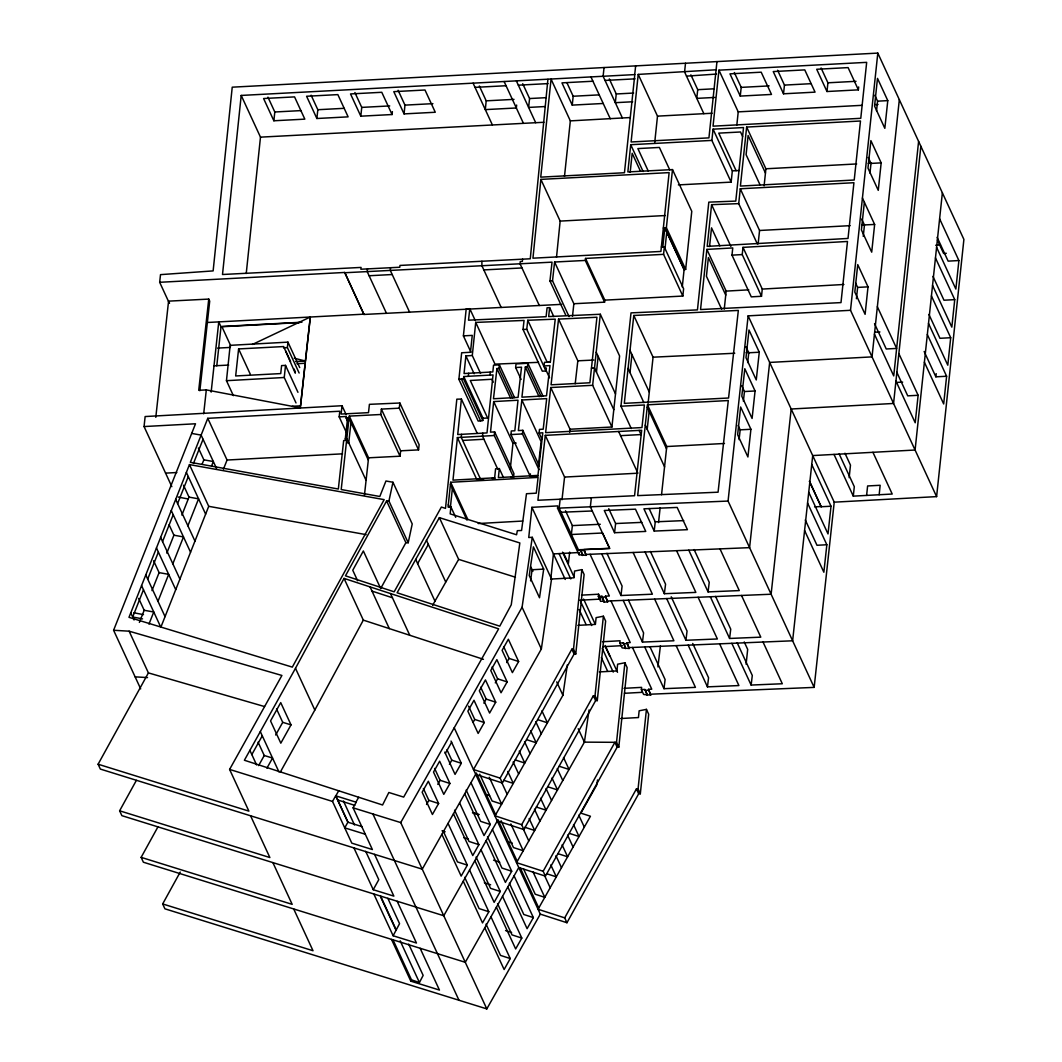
<?xml version="1.0" encoding="UTF-8"?>
<svg xmlns="http://www.w3.org/2000/svg" width="1062" height="1062" viewBox="0 0 1062 1062"><rect width="100%" height="100%" fill="white"/><g stroke="black" fill="none" stroke-linecap="round" stroke-linejoin="round"><path stroke-width="1.5" d="M547.912 79.331L530.27 258.783L399.976 265.434L399.777 267.239L360.868 269.23L361.067 267.425L222.502 274.5L241.207 95.434L634.797 74.592L624.456 172.734L540.744 177.142L551.072 79.172L570.334 120.882L564.493 176.398M540.877 179.385L532.951 258.185L660.896 251.442L669.126 172.615L540.877 179.385L560.152 221.095L556.515 257.216M404.064 113.899L393.79 91.651L424.999 90.004L435.274 112.253L404.064 113.899L404.967 105.125L398.117 90.283M479.347 85.995L486.197 100.837L485.307 109.612L516.331 107.979L516.65 105.045M233.375 395.648L226.458 380.687L230.162 345.336L287.948 342.137L299.71 367.571M246.238 273.505L260.482 137.144L241.207 95.434M295.289 373.24L283.66 346.557L238.605 348.933L235.671 375.961L280.726 373.585L281.589 365.593L285.519 365.381L297.957 392.316M296.006 402.936L284.244 377.501L285.519 365.381M299.139 373.027L287.377 347.593L287.948 342.137M386.608 500.945L405.883 542.669L408.206 542.762L388.931 501.038L386.608 500.945L345.469 575.83L394.161 591.813L441.38 507.052L445.496 508.393L456.833 399.166L461.399 399.086L457.722 434.544L487.007 432.911L493.033 374.926L463.736 376.559L483.011 418.269L482.772 420.525L480.595 420.924L478.165 421.056L458.89 379.346L461.651 352.77L470.479 352.265L472.245 335.38L463.404 335.871L466.205 308.869L469.789 308.697L475.298 320.605M450.885 506.906L450.169 513.875L516.57 534.77L517.327 530.681L521.575 530.482L526.486 493.724L536.297 493.166L538.089 477.396L450.646 482.281L448.071 507.052L450.885 506.906L455.704 517.327M482.772 420.525L463.51 378.815L458.89 379.346M510.61 477.382L513.557 477.223L494.281 435.513L457.403 437.571L452.983 480.143L494.653 477.807L495.582 468.793L499.326 468.594L503.454 477.528M463.51 378.815L463.736 376.559M480.542 373.399L472.285 355.531L465.886 355.889L464.054 373.545L492.834 371.926L493.538 365.169L499.392 364.85L514.539 397.626M450.407 507.264L452.359 488.547M461.558 434.331L461.24 437.358L480.515 479.068M468.342 376.306L468.661 373.28M472.285 355.531L475.723 322.423L524.057 320.432L523.022 329.446L542.297 371.156L546.027 371.01L546.372 367.996M482.812 433.15L482.493 436.163L497.653 468.966M489.967 375.098L490.272 372.072M538.434 475.829L530.203 476.294L510.928 434.57L511.3 430.973L514.831 430.774L518.004 400.215L493.684 401.582L490.511 432.141L494.653 431.902L513.928 473.612L513.557 477.223M494.281 435.513L494.653 431.902M499.326 468.594L498.383 477.595L537.943 475.391L542.801 432.792L539.098 433.004L539.469 429.393L543.2 429.194L546.691 398.608L521.854 400.002L518.362 430.575L522.823 430.322L539.35 466.085M510.278 469.019L512.959 443.292L493.684 401.582M538.965 469.683L522.451 433.933L522.823 430.322M530.203 476.294L530.442 473.891M716.956 61.596L708.938 137.874L631.107 141.976L638.222 74.406L716.093 69.787M603.216 103.479L572.232 105.111L573.175 96.244L567.002 82.889M591.375 497.693L590.339 506.8L609.615 548.51L583.981 549.585L586.131 555.346L579.069 554.749L557.537 508.167L557.776 505.91L531.916 507.331L528.743 537.518L532.261 537.319L551.536 579.042L541.355 648.988L473.493 769.512L500.122 778.127L502.379 782.986L574.117 654.033L571.86 649.174L573.493 649.174L575.75 654.046L574.117 654.033M550.766 579.334L553.435 553.913L577.688 552.585M579.069 554.749L579.294 552.492M582.547 555.492L580.396 549.704L578.418 549.797L559.143 508.074L560.165 499.193M573.493 649.174L581.87 569.63L574.582 571.051L573.878 577.808L551.536 579.042M586.131 555.346L583.981 549.585M575.75 654.046L584.113 574.489L581.87 569.63M678.379 184.907L731.147 182.12L711.872 140.41L630.722 144.697L627.854 171.938L672.498 169.588L691.774 211.298L685.654 269.416L684.114 269.496L664.839 227.772L666.378 227.693L685.654 269.416M630.178 172.349L632.182 153.3L640.505 171.314M590.074 554.284L609.349 595.994L605.499 596.154L607.65 601.928L604.066 602.074L604.172 601.132L600.588 601.331L598.344 596.459L598.57 594.216L581.458 595.145M604.066 602.074L601.928 596.26L598.344 596.459M136.387 780.358L119.621 810.797L121.878 815.656L443.77 915.736L497.268 820.966L523.898 829.568L595.636 700.615L597.269 700.628L595.025 695.756L603.389 616.212L596.114 617.633L595.397 624.39L577.834 625.359M607.65 601.928L605.499 596.154M654.723 142.494L657.497 116.13L638.222 74.406M597.269 700.628L605.632 621.071L603.389 616.212M610.969 600.893L630.231 642.59L627.018 642.722L629.169 648.497L622.106 647.9L619.85 643.028L620.089 640.771L602.473 641.74M664.839 227.772L662.794 247.154L664.334 247.061L683.609 288.784L682.839 296.059L604.809 300.134L585.534 258.424L663.564 254.349L682.839 296.059M663.564 254.349L664.334 247.061M666.378 227.693L672.498 169.588M625.584 648.643L623.434 642.829L619.85 643.028M664.918 249.451L666.75 232.113M157.906 826.926L141.14 857.353L143.383 862.225L465.289 962.305L518.787 867.535L545.417 876.137L617.155 747.183L618.788 747.183L616.531 742.325L624.907 662.768L617.633 664.201L616.916 670.958L599.366 671.914M629.169 648.497L627.018 642.722M618.788 747.183L627.151 667.64L624.907 662.768M682.269 286.992L684.114 269.496M632.487 647.462L651.763 689.185L648.55 689.318L650.701 695.092L643.638 694.482L641.382 689.623L641.621 687.366L624.005 688.335M647.116 695.238L644.966 689.424L641.382 689.623M532.261 537.319L522.079 607.278L454.217 727.802L540.306 914.13L566.949 922.732L638.674 793.779L640.32 793.779L638.063 788.92L646.439 709.363L639.151 710.797L638.448 717.554L620.659 718.523M650.701 695.092L648.55 689.318M640.32 793.779L648.683 714.235L646.439 709.363M718.947 70.158L713.04 126.166L860.778 118.307L866.672 62.353L718.947 70.158L738.223 111.868L736.829 125.05M711.872 140.41L713.067 129.166L743.533 127.546L735.78 201.103L708.805 202.138L697.455 309.892L631.014 312.878L620.951 406.215L631.266 428.557M706.88 249.397L700.548 309.546L840.998 302.604L847.489 241.472L742.988 247.366L742.232 254.575L761.507 296.285L751.272 296.856L731.997 255.145L732.753 247.937L706.88 249.397L726.156 291.107L724.257 309.122M738.714 203.625L711.593 204.674L707.199 246.371L848.02 238.446L853.928 182.717L740.28 188.77L738.714 203.625L757.299 243.848M709.549 246.557L711.527 227.865L719.85 245.88M731.147 182.12L732.342 170.876L713.067 129.166M746.639 127.068L740.413 186.076L854.22 180.022L860.486 121.002L746.639 127.068L765.901 168.778L764.109 185.823M758.149 243.862L759.556 230.481L740.28 188.77M761.507 296.285L762.264 289.076L742.988 247.366M746.108 664.241L747.675 649.386L744.236 641.939M850.516 310.303L748.139 315.852L834.228 502.167L936.604 496.618L850.516 310.303L877.809 53.1L232.233 87.177L213.13 270.903L160.508 274.633L159.672 282.293L169.309 303.148M864.362 202.205L861.415 229.91L871.703 252.159L874.637 224.454L862.424 198.036M856.423 298.714L857.618 287.404L855.56 282.957M863.247 236.401L864.455 224.998L861.72 219.064M869.964 173.119L870.999 163.415L868.251 157.481M876.535 110.939L877.57 101.169L874.822 95.235M868.012 286.859L865.105 314.339L854.817 292.09L857.738 264.611L868.012 286.859L857.618 287.404M881.168 162.871L878.261 190.35L867.973 168.115L870.893 140.622L881.168 162.871L870.999 163.415M887.779 100.624L884.832 128.329L874.557 106.081L877.491 78.376L887.779 100.624L877.57 101.169M849.149 477.648L850.476 465.143L844.967 453.222M872.937 452.306L892.213 494.042L853.29 496.14L854.299 486.688L839.153 453.899M899.328 99.682L872.035 356.885L769.658 362.434L749.586 547.647L586.224 554.444M866.605 495.423L867.614 485.958L880.159 485.281L879.163 494.746M918.603 141.392L893.726 375.908L874.451 334.198M920.847 146.264L893.567 403.467L791.19 409.003L771.118 594.229L607.743 601.026M898.85 353.593L918.126 395.29L915.205 422.769L895.943 381.072M942.366 192.819L915.086 450.022L812.709 455.571L792.624 640.798L629.262 647.594M924.391 362.235L943.68 403.958L946.614 376.253L935.861 376.824L936.193 373.665M931.427 295.979L950.702 337.716L947.795 365.195L928.507 323.459M935.463 257.92L954.738 299.643L951.831 327.123L932.542 285.399M939.618 218.812L958.893 260.548L955.866 289.063L936.591 247.34M936.604 496.618L963.898 239.415L877.809 53.1M171.832 486.661L144.06 426.552L145.136 416.543L342.03 405.724L346.159 414.658M211.152 392.104L218.759 321.919L221.002 326.791L216.781 365.832M273.863 120.776L263.588 98.527L294.559 96.894L304.834 119.143L273.863 120.776L274.806 111.988L267.956 97.16M316.874 118.506L306.586 96.257L337.849 94.611L348.124 116.86L316.874 118.506L317.817 109.718L311.113 95.195M392.382 111.603L392.064 114.537L360.801 116.183L361.744 107.395L354.894 92.567M522.716 83.712L529.58 98.54L528.611 107.421L545.085 106.545M469.789 308.697L468.528 320.18L546.107 316.688L547.076 307.781L549.638 307.648L548.669 316.582L600.322 314.259L619.597 355.969L611.924 427.017L570.028 429.234L550.753 387.524L592.649 385.307L611.924 427.017M604.052 67.543L603.11 76.265L622.385 117.975L630.284 117.563M609.309 78.92L616.252 93.974L615.323 102.682L632.687 101.766M592.649 385.307L600.322 314.259M596.459 372.138L598.158 356.367M634.704 74.605L635.647 65.884M633.788 315.467L624.31 403.348L728.572 398.011L738.342 310.423L633.788 315.467L653.064 357.19L648.059 403.587M630.005 372.589L631.943 354.575M647.475 404.808L637.678 495.622L718.071 492.197L728.293 400.547L647.475 404.808L666.75 446.531L661.546 494.706M685.508 63.255L684.578 71.964L703.841 113.674M647.209 429.287L649.147 411.273M690.871 74.831L697.721 89.673L696.778 98.381L714.991 97.425M658.546 522.57L660.126 507.822M740.254 96.084L729.966 73.849L761.202 72.189L771.49 94.438L740.254 96.084L741.196 87.376L734.333 72.548M650.794 694.19L814.156 687.393L728.067 501.065L748.139 315.852M783.517 93.801L773.242 71.566L804.77 69.893L815.058 92.142L783.517 93.801L784.46 85.093L777.61 70.265M750.914 429.274L747.913 456.979L737.639 434.743L740.639 407.025L750.914 429.274L740.174 429.844L738.117 425.384M755.069 390.975L752.095 418.468L741.807 396.219L744.794 368.726L755.069 390.975L744.449 391.533L741.701 385.599M759.264 352.226L756.263 379.944L745.989 357.695L748.989 329.99L759.264 352.226L748.763 352.783L746.028 346.849M858.68 86.951L858.375 89.858L826.979 91.518L827.922 82.796L821.072 67.968M808.726 492.21L828.015 533.934L831.015 506.229L821.165 506.747L809.483 481.192M807.558 503.03L826.847 544.753L823.86 572.232L804.584 530.509M814.156 687.393L834.228 502.167M155.795 417.326L168.566 301.143L208.749 299.086L209.705 301.157L199.855 390.75M208.749 299.086L198.727 390.312L206.307 389.9L300.32 407.874L310.316 317.02L252.49 344.42M203.692 413.755L206.307 389.9M561.705 304.356L363.961 314.458L344.725 272.456L159.672 282.293M339.176 416.862L339.8 411.233L207.78 418.322L190.324 462.315L338.34 489.024L343.663 440.584L345.123 440.504L347.606 417.977L346.146 418.056L346.318 416.477L339.176 416.862L346.743 433.256M342.03 405.724L341.114 414.061L368.501 412.653L369.417 404.33L399.856 403.016L419.132 444.739L418.561 449.89L400.639 450.806L381.364 409.096L399.285 408.18L418.561 449.89M349.292 416.105L368.567 457.815L400.042 456.209L380.767 414.499L349.292 416.105L341.207 489.542L379.811 496.485L385.957 480.993L392.953 482.254L412.229 523.964L408.206 542.762M367.492 268.885L367.187 271.593L386.462 313.303M350.964 422.53L348.734 442.801L347.247 442.881M363.961 314.458L344.725 272.456M364.452 495.131L368.567 457.815M390.564 267.704L390.272 270.359L409.547 312.069M380.767 414.499L381.364 409.096M399.285 408.18L399.856 403.016M400.042 456.209L400.639 450.806M481.896 261.252L481.896 265.726L501.171 307.449M522.597 259.168L522.345 261.425L520.287 261.531L520.035 263.788L539.31 305.498M565.794 315.241L549.97 280.979L552.028 262.155L344.685 272.748M569.046 316.595L552.519 280.846L554.59 262.022L585.308 260.442L604.583 302.166L573.865 303.732L554.59 262.022M572.484 316.277L573.865 303.732M585.308 260.442L585.534 258.424M604.583 302.166L604.809 300.134M144.06 426.552L195.514 423.778L113.594 630.27L129.126 631.186L148.401 672.896L98.102 764.215L100.346 769.074L422.251 869.167L476.373 773.043L495.635 814.753M739.086 439.615L740.174 429.844M743.373 401.237L744.449 391.533M747.675 362.567L748.763 352.783M295.608 361.531L305.391 361.027L310.316 317.02M569.683 552.107L568.396 563.55L563.577 553.116M512.747 398.25L498.981 368.448L496.936 368.567L493.485 398.768L518.083 397.387L521.522 367.187L515.628 367.518L516.039 363.921L527.827 363.257L542.961 396.033M498.981 368.448L499.392 364.85M546.027 371.01L526.752 329.286L527.787 320.273L555.24 319.144L550.355 361.996L544.474 362.328L544.063 365.939L549.558 377.846M541.182 396.657L527.416 366.868L525.358 366.974L521.92 397.175L546.505 395.794L549.943 365.607L544.063 365.939M527.416 366.868L527.827 363.257M538.368 465.86L541.129 441.712L521.854 400.002M545.31 435.354L537.903 500.255L634.558 495.728L641.674 430.269L545.31 435.354L564.572 477.064L561.984 499.777M550.753 387.524L545.616 432.646L641.966 427.561L644.395 404.98L620.951 406.215M558.559 319.104L551.059 384.816L589.875 382.771L596.937 317.246L558.559 319.104L577.834 360.815L575.206 383.82M569.67 432.46L570.028 429.234M565.515 510.769L572.365 525.61L571.356 534.505L602.566 533.005L609.641 548.297L578.418 549.797M614.566 532.712L604.278 510.477L635.474 509.176L645.762 531.425L614.566 532.712L615.615 523.539L608.752 508.711M654.192 531.066L643.917 508.817L677.158 507.437L687.433 529.686L654.192 531.066L655.254 521.84L649.081 508.486M657.936 666.923L660.405 645.829M633.125 552.492L652.387 594.202L620.965 595.516L622.093 586.065L606.946 553.302M654.643 599.074L673.905 640.771L642.457 642.085L643.585 632.925L628.438 600.163M676.149 645.643L695.437 687.366L663.989 688.68L665.104 679.547L649.957 646.758M698.106 597.269L717.368 638.966L685.919 640.28L687.048 631.067L671.224 596.804M719.996 548.881L739.271 590.591L708.062 591.892L709.243 582.321L694.097 549.558M719.624 643.837L738.9 685.561L707.451 686.862L708.566 677.742L692.729 643.466M741.515 595.463L760.79 637.16L729.594 638.461L730.736 629.182L715.589 596.419M763.034 642.032L782.309 683.755L751.126 685.056L752.294 675.485L737.147 642.696M676.574 550.687L695.849 592.397L664.347 593.711L665.569 584.206L650.422 551.43M530.588 580.887L532.075 569.75L543.691 569.113L539.509 597.773L529.234 575.538L533.403 546.864L543.691 569.113M523.898 829.568L521.654 824.696L495.051 815.802L562.913 695.278L567.334 664.865M589.078 709.934L584.392 742.139L516.53 862.663L543.16 871.265L545.417 876.137M597.521 779.973L596.804 784.871L580.887 813.147L590.432 816.24L538.062 909.258L564.692 917.86L566.949 922.732M388.931 501.038L392.953 482.254M130.772 612.867L189.461 464.598L384.165 499.644L292.315 667.122L128.98 617.327L130.772 612.867L134.064 619.996M132.697 617.035L143.476 589.742M148.972 624.124L153.751 611.991L144.18 610.278L138.697 598.41M147.711 579.069L158.384 552.094M162.566 541.554L173.212 514.672M177.606 503.561L188.293 476.586M139.374 622.398L144.18 610.278M151.972 590.605L159.101 572.63L153.618 560.763M166.814 553.129L173.916 535.195L169.124 524.814M181.881 515.097L188.996 497.109L183.514 485.241M157.986 601.318L168.672 574.343L159.101 572.63M172.84 563.803L183.487 536.921L173.916 535.195M187.894 525.796L198.567 498.835L188.996 497.109M189.461 464.598L208.723 506.322L160.827 627.284L141.551 585.574M223.432 469.192L227.056 460.032L207.78 418.322M193.457 463.47L203.054 439.283M211.537 466.072L213.343 461.532L203.851 459.833L198.368 447.965M202.045 464.359L203.851 459.833M392.913 939.631L411.498 979.868L419.424 982.523L423.154 975.394L408.697 944.105M420.167 948.339L439.442 990.063L410.808 981.155L411.498 979.868M295.488 668.303L344.048 578.405L498.649 628.837L403.666 797.097L388.838 792.491L382.572 804.996L244.393 760.246L295.488 668.303L314.83 710.04L280.368 771.994M314.83 710.04L363.323 620.115L344.048 578.405M405.883 542.669L380.687 588.521L363.35 550.979L352.757 570.241L357.615 580.755M335.672 795.796L356.221 802.235L353.102 807.837L372.377 849.547L351.801 843.148L332.525 801.438L335.672 795.796L347.871 822.214L344.738 827.856L365.315 834.254M540.306 914.13L486.808 1008.9L164.915 908.82L162.672 903.948L180.235 872.061M374.581 854.406L393.856 896.116L373.24 889.704L378.789 879.668L365.713 851.366M98.102 764.215L248.88 811.129L229.604 769.419L281.908 675.459L129.126 631.186M251.827 754.578L262.261 735.807M258.624 765.609L264.252 755.507L258.079 742.165M275.669 734.997L282.718 722.333L276.558 708.991M266.92 768.158L272.549 758.042L264.252 755.507M291.015 724.855L280.819 743.174L270.544 720.925L280.726 702.619L291.015 724.855L282.718 722.333M437.809 784.367L440.08 780.278L434.597 768.41M500.122 778.127L571.86 649.174M521.654 824.696L593.379 695.743L595.025 695.756M543.16 871.265L614.898 742.311L617.155 747.183M564.692 917.86L636.43 788.907L638.063 788.92M415.693 559.435L397.108 592.782L499.764 626.168L511.26 604.782L519.836 542.961L439.376 517.645L415.693 559.435L434.969 601.145L432.646 605.313M417.618 563.603L428.344 544.381M434.969 601.145L458.651 559.369L439.376 517.645M426.539 804.465L428.862 800.363L423.38 788.495M473.187 722.16L474.727 719.439L468.554 706.097M483.887 703.163L486.184 699.088L480.701 687.22M495.304 682.879L497.6 678.817L492.118 666.949M506.733 662.582L509.083 658.413L503.6 646.559M484.272 722.532L478.139 733.417L467.864 711.168L473.997 700.283L484.272 722.532L474.727 719.439M495.728 702.168L489.609 713.053L479.32 690.804L485.453 679.932L495.728 702.168L486.184 699.088M507.145 681.897L501.038 692.743L490.763 670.494L496.87 659.661L507.145 681.897L497.6 678.817M518.628 661.507L512.388 672.604L502.1 650.356L508.353 639.258L518.628 661.507L509.083 658.413M397.188 901.319L416.45 943.016L393.126 935.755L399.551 923.661L387.856 898.346M486.808 1008.9L400.719 822.585L454.217 727.802M445.35 753.37L451.602 742.272M438.606 803.509L432.42 814.474L422.145 792.225L428.331 781.26L438.606 803.509L428.862 800.363M449.93 783.464L443.783 794.336L433.508 772.087L439.641 761.215L449.93 783.464L440.08 780.278M451.031 741.037L461.32 763.286L455.054 774.371L444.779 752.122M448.058 823.422L467.333 865.132L461.16 876.084L441.885 834.374M459.62 802.952L478.896 844.662L472.763 855.534L453.487 813.811M471.01 782.76L490.286 824.484L484.02 835.568L464.744 793.858M469.563 870.03L488.839 911.74L482.52 922.918L463.258 881.208M481.006 849.773L500.268 891.469L494.135 902.355L474.86 860.645M492.436 829.515L511.711 871.212L505.406 882.389L486.13 840.692M490.963 916.811L510.238 958.548L504.131 969.526L484.776 927.776M502.525 896.341L521.8 938.065L515.654 948.937L496.379 907.213M514.074 875.858L533.363 917.595L527.097 928.679L507.822 886.956M449.425 764.361L451.775 760.193L446.983 749.812M338.712 790.792L335.818 795.836L348.017 822.253L362.142 826.648M355.916 802.142L358.704 797.27M686.503 76.132L716.438 74.074M570.334 120.882L622.385 117.975M731.997 255.145L742.232 254.575M726.156 291.107L748.79 289.833M762.264 289.076L843.905 284.483M283.527 347.805L287.377 347.593M226.458 380.687L284.244 377.501M483.011 418.269L487.617 418.016L470.28 380.475L491.892 379.267L493.272 382.267M510.928 434.57L522.451 433.933M462.674 440.438L483.927 439.256M512.959 443.292L516.198 443.106M483.794 478.882L476.679 479.281L457.403 437.571M491.958 478.431L495.237 478.245M557.537 508.167L728.067 501.065M478.165 523.539L522.716 521.044M579.812 600.229L600.827 599.074L598.57 594.216M602.937 646.705L622.345 645.643M624.469 693.3L642.258 692.318M605.035 80.433L635.049 78.853M518.336 85.172L547.979 83.606M592.928 81.23L561.957 82.863L572.232 105.111M274.806 111.988L300.891 110.607M317.817 109.718L344.141 108.324M361.744 107.395L389.714 105.921M404.967 105.125L432.898 103.651M486.197 100.837L514.008 99.363M529.58 98.54L546.041 97.677M573.175 96.244L599.26 94.863M616.252 93.974L633.629 93.044M697.721 89.673L714.261 88.796M741.196 87.376L769.14 85.903M784.46 85.093L811.262 83.672M827.922 82.796L856.012 81.309M260.482 137.144L543.917 122.276M657.497 116.13L712.124 113.249M738.223 111.868L862.132 105.324M874.902 104.647L878.062 104.488M765.901 168.778L856.662 163.946M868.212 163.336L871.504 163.163M732.342 170.876L739.205 170.517M560.152 221.095L665.383 215.533M663.285 228.011L664.825 227.932L684.101 269.655M759.556 230.481L850.144 225.662M861.68 225.051L874.637 224.454M661.374 246.928L662.834 246.862M935.702 245.256L940.428 245.017M946.295 253.3L943.614 253.446L937.414 240.039M549.97 280.979L552.519 280.846M958.893 260.548L948.14 261.133L937.122 237.277M206.864 322.516L364 314.166M301.966 322.224L221.799 326.459L230.746 345.84M221.002 326.791L299.484 322.582M954.738 299.643L943.985 300.227L932.967 276.385M874.982 332.194L879.907 331.941M950.702 337.716L939.95 338.3L928.931 314.445M591.454 368.129L594.521 367.956L613.796 409.68M896.062 382.453L902.647 382.108M918.126 395.29L907.731 395.847L896.713 372.019M620.553 435.659L641.036 434.57L639.112 430.402M227.056 460.032L342.575 453.832M165.579 473.134L176.836 472.524M666.75 446.531L724.47 443.478M564.572 477.064L637.904 473.201L618.628 431.491M814.581 506.879L821.178 506.521M475.019 87.363L506.056 85.73M369.111 275.748L392.197 274.527M217.511 348.097L230.361 347.433M214.006 365.832L228.688 365.062M296.922 363.708L305.152 363.27L300.546 405.843L292.315 406.281M297.055 408.047L300.32 407.874M826.847 544.753L816.983 545.271L805.275 519.929M483.834 269.907L521.96 267.956M347.553 418.428L349.04 418.362L368.315 460.072M345.323 438.712L346.809 438.633L366.085 480.343M577.834 360.815L593.831 360.045M653.064 357.19L734.745 353.248M746.174 352.69L749.44 352.531M572.365 525.61L600.295 524.27M615.615 523.539L641.846 522.371M655.254 521.84L683.742 520.606M523.022 329.446L526.752 329.286M538.5 362.341L494.998 364.133L475.723 322.423M550.289 361.863L547.063 361.996L527.787 320.273M580.303 550.634L583.874 550.488M601.822 597.216L605.406 597.056M623.341 643.771L626.925 643.625M644.873 690.366L648.444 690.22M561.081 512.256L592.264 510.968M616.531 742.325L584.392 742.139L578.206 728.731M135.126 676.852L147.538 677.583M191.651 433.415L201.13 435.115L216.555 468.488M208.723 506.322L366.125 534.637M178.217 497.056L187.735 498.888M133.865 612.787L143.489 614.632M132.909 617.035L142.534 618.88M294.24 358.199L305.391 361.027M148.401 672.896L264.571 706.562M353.102 807.837L400.719 822.585M229.604 769.419L332.525 801.438M119.621 810.797L269.867 857.538L250.592 815.828M141.14 857.353L292.169 904.346L272.907 862.649M162.672 903.948L313.011 950.729L293.723 909.006M337.743 800.005L354.748 805.341M458.651 559.369L515.455 577.224M442.044 830.803L445.151 831.798M463.789 837.732L468.448 839.219M537.876 719.704L547.421 722.784L541.912 710.863M526.633 739.67L536.177 742.763L530.668 730.842M559.249 766.273L569.033 769.432L563.524 757.511M515.216 759.941L524.761 763.034L519.252 751.113M547.713 786.756L557.497 789.916L551.988 777.995M451.775 760.193L461.32 763.286M503.746 780.304L513.304 783.384L507.795 771.463M475.736 774.384L502.379 782.986M536.297 807.027L546.08 810.187L540.571 798.266M486.449 794.641L489.569 795.65M569.471 833.418L579.016 836.511L573.52 824.59M524.893 827.298L534.664 830.457L529.155 818.536M474.263 812.908L478.975 814.421M472.457 812.828L478.736 814.846M490.286 824.484L480.635 821.351L466.178 790.075M558.054 853.689L567.612 856.782L562.103 844.861M478.896 844.662L469.006 841.449L454.563 810.173M546.771 873.747L556.315 876.84L550.806 864.919M511.711 871.212L501.941 868.052L487.498 836.776M467.333 865.132L457.483 861.932L443.027 830.657M500.268 891.469L490.525 888.323L476.081 857.047M533.363 917.595L523.818 914.501L509.362 883.212M488.839 911.74L479.121 908.594L464.665 877.318M505.565 930.551L511.605 932.502M521.8 938.065L512.03 934.905L497.56 903.616M510.238 958.548L500.494 955.388L486.038 924.099M371.992 591.096L392.422 597.747M363.323 620.115L483.449 659.316M493.591 860.167L499.751 862.211M507.583 841.542L512.269 843.109M484.352 882.721L490.644 884.819M858.375 89.858L848.1 67.61L816.705 69.269L826.979 91.518M927.338 334.53L946.614 376.253M924.152 351.482L935.861 376.824M877.358 306.719L896.633 348.429L886.239 348.986L874.544 323.658M765.463 173.066L748.113 135.524L746.095 154.667L759.967 184.695M742.59 136.48L740.519 131.98L718.748 133.135L736.099 170.677M834.015 454.417L853.29 496.14M711.593 204.674L730.868 246.397M811.74 464.506L831.015 506.229M669.79 169.973L659.383 147.445L637.877 148.587L648.285 171.115M725.744 295.103L708.394 257.562L706.429 276.253L721.695 309.294M809.456 481.418L821.165 506.747M630.722 144.697L643.107 171.513M591.003 77.061L610.278 118.771M516.411 81.004L535.686 122.714M630.018 350.394L649.294 392.117M504.131 81.562L523.407 123.272M647.223 407.091L666.498 448.814M628.08 368.421L643.877 402.631M645.284 425.119L664.56 466.829M473.094 83.194L492.37 124.904M688.8 550.182L708.062 591.892M710.332 596.764L729.594 638.461M731.837 643.32L751.126 685.056M596.233 352.199L615.495 393.909M549.638 307.648L553.767 316.582M645.072 552.001L664.347 593.711M666.657 598.57L685.919 640.28M688.176 645.138L707.451 686.862M525.358 366.974L539.124 396.776M515.628 367.518L521.137 379.439M601.689 553.806L620.965 595.516M623.195 600.388L642.457 642.085M644.7 646.944L663.989 688.68M392.064 114.537L381.776 92.288L350.526 93.934L360.801 116.183M539.098 433.004L541.846 438.964M496.936 368.567L510.703 398.356M580.396 549.691L582.653 554.55M601.928 596.26L603.614 599.911M623.434 642.829L625.12 646.479M645.537 690.645L647.223 694.296M463.404 335.871L470.97 352.265M562.581 552.16L574.29 577.489M583.596 599.061L595.291 624.376M605.128 645.497L617.526 672.312M605.685 647.316L609.814 656.263M559.077 553.607L570.785 578.936M580.688 601.703L591.707 625.531M602.207 648.271L613.225 672.113M465.886 355.889L474.143 373.758M531.916 507.331L565.236 579.454M579.122 609.508L586.065 624.522M601.344 657.577L607.583 671.104M461.346 378.935L480.595 420.924M461.399 399.086L477.236 433.349M593.379 695.743L595.636 700.615M636.43 788.907L638.674 793.779M530.708 566.789L532.925 571.263M522.079 607.278L541.355 648.988M556.714 681.87L562.913 695.278M450.646 482.281L467.851 519.53M450.434 484.378L466.922 520.088M448.323 504.649L449.611 507.424M535.792 721.748L541.301 733.669M557.271 768.609L562.78 780.53M578.803 815.204L584.312 827.125M524.562 741.674L530.071 753.595M546.054 788.548L551.563 800.456M567.573 835.13L573.082 847.051M426.42 540.213L445.695 581.923M513.132 761.998L518.641 773.906M534.452 809.151L539.947 821.072M555.97 855.746L561.479 867.667M346.146 418.056L347.526 421.043M501.662 782.349L507.171 794.27M523.274 828.997L528.783 840.918M544.673 875.792L550.182 887.726M489.263 777.265L501.649 804.08L492.104 801L479.705 774.185M510.862 823.926L523.247 850.728L513.477 847.569L501.091 820.767M533.071 871.982L544.779 897.324L535.235 894.231L523.526 868.902M285.744 351.044L290.576 361.518M294.041 369.005L295.422 371.992M497.972 819.691L517.247 861.401M520.181 867.747L538.779 907.997M390.497 593.578L409.773 635.288M370.067 586.914L389.329 628.638M238.605 348.933L250.366 374.368M168.566 301.143L169.522 303.214M372.908 813.996L459.01 1000.324M343.411 800.96L354.509 824.988M186.368 472.404L205.643 514.127M380.528 895.943L396.352 930.193M380.807 897.297L395.953 930.06M400.148 940.786L419.424 982.523M353.965 847.994L373.24 889.704M373.851 894.058L393.126 935.755M391.533 939.432L410.808 981.155M175.681 499.379L194.957 541.102M171.274 510.503L190.549 552.213M260.336 731.625L278.974 771.955M160.627 537.385L179.903 579.095M156.459 547.926L175.734 589.636M249.902 750.396L256.619 764.959M145.773 574.9L165.048 616.61M113.594 630.27L140.675 688.88"/></g></svg>
